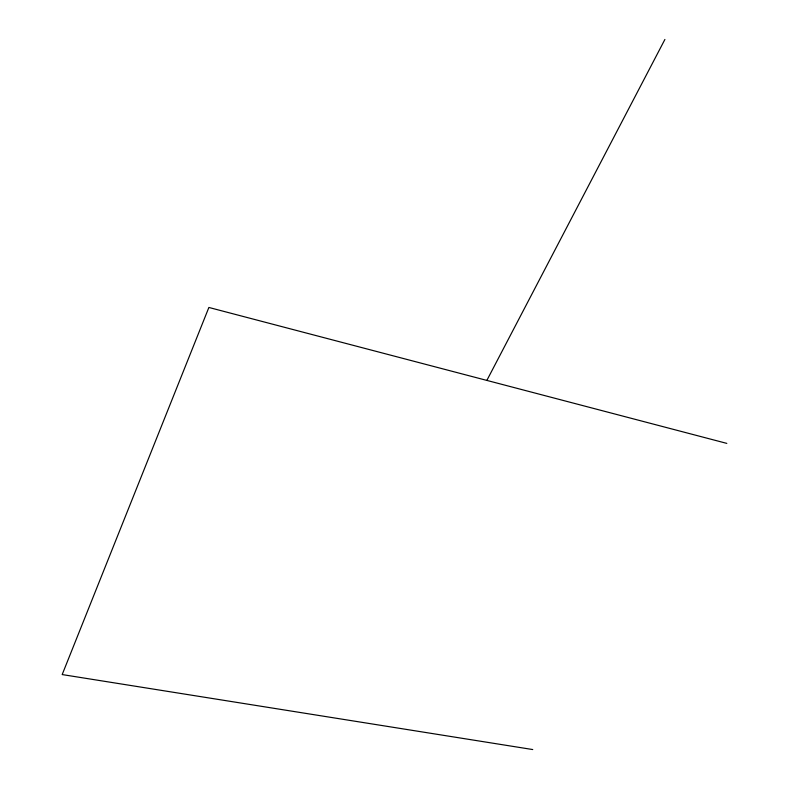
<?xml version="1.0" encoding="UTF-8"?>
<svg xmlns="http://www.w3.org/2000/svg" width="789" height="789" viewBox="0 0 789 789"><rect width="100%" height="100%" fill="white"/><g stroke="black" fill="none" stroke-linecap="round" stroke-linejoin="round"><path stroke-width="1.18" d="M486.852 380.416L664.9 39.45M532.743 749.55L62.183 674.565L208.878 307.463L726.817 443.388"/></g></svg>
